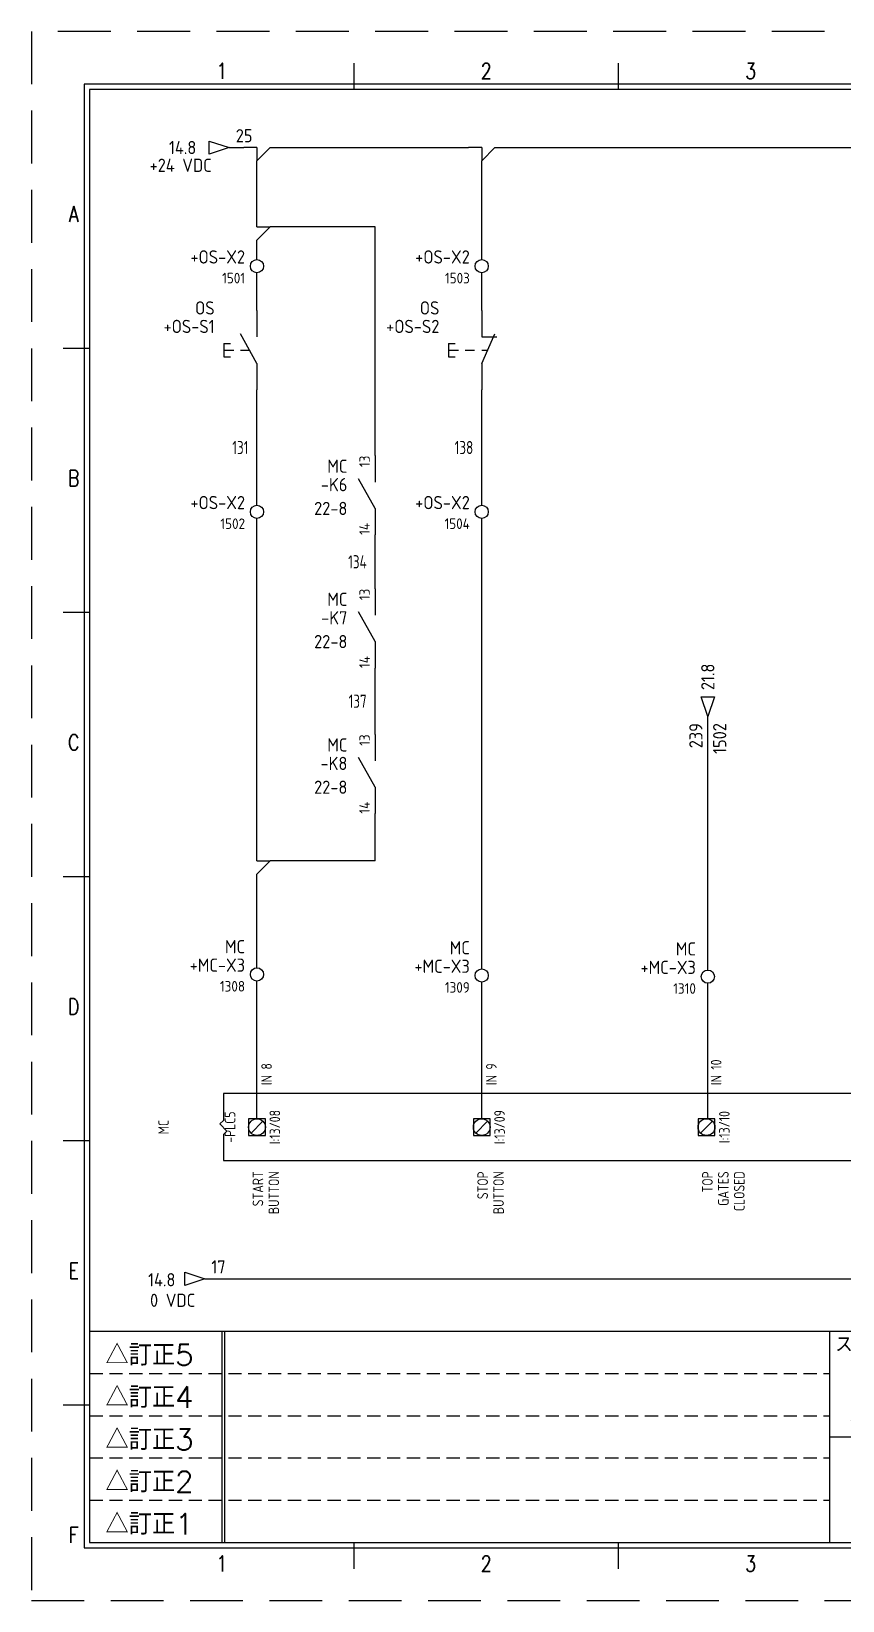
# Model space of a CAD drawing. Header units: millimetres. Extents: x 0 to 420, y 0 to 297.
# Drawn here: x 0 to 153.4, y 0 to 297 of the extents above; entities that cross this region are included whole.
import ezdxf
from ezdxf.enums import TextEntityAlignment as Align

# ---------------------------------------------------------------- set-up
doc = ezdxf.new("R2010")
doc.units = ezdxf.units.MM
doc.header["$LTSCALE"] = 10
doc.linetypes.add('DASHEDX2', pattern=[1.5, 1, -0.5])
doc.linetypes.add('HIDDEN', pattern=[0.375, 0.25, -0.125])
doc.layers.get('0').update_dxf_attribs({"linetype": 'CONTINUOUS'})
for name, color, linetype in [('BLU_1.0mm^2', 5, 'CONTINUOUS'), ('BLU_1.5mm^2', 5, 'CONTINUOUS'), ('COMMENT', 4, 'CONTINUOUS'), ('DESC', 150, 'CONTINUOUS'), ('GRN_2.5mm^2', 3, 'CONTINUOUS'), ('GRY_0.5mm^2', 9, 'CONTINUOUS'), ('HIDDEN', 7, 'HIDDEN'), ('LOC', 8, 'CONTINUOUS'), ('SYMS', 7, 'CONTINUOUS'), ('TAGS', 150, 'CONTINUOUS'), ('TERMS', 123, 'CONTINUOUS'), ('TITLE', 4, 'CONTINUOUS'), ('WIRENO', 72, 'CONTINUOUS'), ('WIREREF_DEST', 52, 'CONTINUOUS'), ('XREF', 7, 'CONTINUOUS'), ('XREFCHILD', 134, 'CONTINUOUS'), ('ZUWAKU', 7, 'CONTINUOUS')]:
    doc.layers.add(name, color=color, linetype=linetype)
doc.styles.get("Standard").update_dxf_attribs({"font": 'romans', "width": 0.8, "bigfont": 'extfont'})
doc.styles.add('WD_IEC', font='isocp2.shx', dxfattribs={"width": 0.9, "height": 4, "bigfont": 'extfont2.shx'})

# ---------------------------------------------------------------- blocks, each defined once
blk = doc.blocks.new('JIS_tblock_a1')
at = {"layer": 'HIDDEN'}
for p, q in [((-398, 32), (-258, 32)), ((-398, 24), (-258, 24)), ((-398, 16), (-258, 16)), ((-398, 8), (-258, 8))]:
    blk.add_line(p, q, dxfattribs=at)
at = {"layer": 'ZUWAKU'}
for p, q in [((-398, 40), (0, 40)), ((-398, 40), (-398, 0)), ((-373, 40), (-373, 0)), ((-372.5, 40), (-372.5, 0)), ((-258, 0), (-258, 40)), ((-238, 40), (-238, 20)), ((-218, 40), (-218, 20)), ((-198, 40), (-198, 20)), ((-178, 40), (-178, 20)), ((-158, 0), (-158, 40)), ((0, 0), (0, 40)), ((-241, 35), (-254, 23)), ((-238, 34), (-158, 34)), ((-158, 30), (0, 30)), ((-78, 30), (-78, 20)), ((-258, 20), (-158, 20)), ((-158, 20), (0, 20)), ((-20, 20), (-20, 0)), ((-398, 0), (0, 0))]:
    blk.add_line(p, q, dxfattribs=at)
at = {"layer": 'TITLE'}
for tag, p, height in [('REVINFO51', (-370, 34), 3), ('ORDER2', (-139, 32.5), 5), ('REVINFO41', (-370, 26), 3), ('INFO1', (-139, 22.5), 5), ('SCALE0', (-247.5, 23), 3), ('REVINFO31', (-370, 18), 3), ('REVINFO21', (-370, 10), 3), ('ORDER1', (-136, 6), 5), ('REVINFO11', (-370, 2), 3)]:
    blk.add_attdef(tag, p, '', height=height, dxfattribs=at)
for tag, p in [('REVDATEY5', (-306, 34)), ('REVDATEM5', (-298, 34)), ('REVDATED5', (-290, 34)), ('REVDESIGN5', (-260, 34)), ('SCALE1', (-251, 29)), ('REVDATEY4', (-306, 26)), ('REVDATEM4', (-298, 26)), ('REVDATED4', (-290, 26)), ('REVDESIGN4', (-260, 26)), ('REVDATEY3', (-306, 18)), ('REVDATEM3', (-298, 18)), ('REVDATED3', (-290, 18)), ('REVDESIGN3', (-260, 18)), ('REVDATEY2', (-306, 10)), ('REVDATEM2', (-298, 10)), ('REVDATED2', (-290, 10)), ('REVDESIGN2', (-260, 10)), ('REVDATEY1', (-306, 2)), ('REVDATEM1', (-298, 2)), ('REVDATED1', (-290, 2)), ('REVDESIGN1', (-260, 2))]:
    blk.add_attdef(tag, text='', height=3, dxfattribs=at).set_placement(p, align=Align.RIGHT)
for tag, height, p in [('DESIGN1', 3, (-228, 27)), ('DESIGN2', 3, (-208, 27)), ('DESIGN3', 3, (-188, 27)), ('DESIGN4', 3, (-168, 27)), ('FILENAME0', 5, (-47.8, 25)), ('PAGE0', 3, (-10.3, 8.6))]:
    blk.add_attdef(tag, text='', height=height, dxfattribs=at).set_placement(p, align=Align.MIDDLE)
at = {"layer": 'TITLE', "flags": 1}
blk.add_attdef('LPAGE0', text='', height=3, dxfattribs=at).set_placement((-11, 3), align=Align.CENTER)
for tag, p in [('TYPE0', (-398, 0)), ('ORDER3', (-398, 0)), ('ORDER4', (-398, 0)), ('ORDER5', (-398, 0)), ('ORDER6', (-398, 0)), ('ORDER7', (-398, 0)), ('ORDER8', (-398, 0)), ('ORDER9', (-398, 0)), ('ORDER10', (-398, 0)), ('ORDER11', (-398, 0)), ('ORDER12', (-398, 0)), ('ORDER13', (-398, 0)), ('ORDER14', (-398, 0)), ('ORDER15', (-398, 0)), ('ORDER16', (-398, 0)), ('ORDER17', (-398, 0)), ('ORDER18', (-398, 0)), ('ORDER19', (-398, 0)), ('ORDER20', (-398, 0)), ('ORDER21', (-398, 0)), ('ORDER22', (-398, 0)), ('ORDER23', (-398, 0)), ('SCALETYPE0', (-398, 0)), ('DATEY1', (-398, 0)), ('DATEM1', (-398, 0)), ('DATED1', (-398, 0)), ('DATEY2', (-398, 0)), ('DATEM2', (-398, 0)), ('DATED2', (-398, 0)), ('BANNAME0', (-398, 0)), ('INFO3', (-398, 0)), ('INFO4', (-398, 0)), ('INFO5', (-398, 0)), ('INFO6', (-398, 0)), ('INFO7', (-398, 0)), ('INFO8', (-398, 0)), ('INFO9', (-398, 0)), ('INFO10', (-398, 0)), ('INFO11', (-398, 0)), ('INFO12', (-398, 0)), ('INFO13', (-398, 0)), ('INFO14', (-398, 0)), ('INFO15', (-398, 0)), ('INFO16', (-398, 0)), ('INFO17', (-398, 0)), ('INFO18', (-398, 0)), ('INFO19', (-398, 0)), ('INFO20', (-398, 0)), ('INFO21', (-398, 0)), ('INFO22', (-398, 0)), ('INFO23', (-398, 0)), ('INFO24', (-398, 0)), ('DATEY3', (-398, 0)), ('DATEM3', (-398, 0)), ('DATED3', (-398, 0)), ('DATEY4', (-398, 0)), ('DATEM4', (-398, 0)), ('DATED4', (-398, 0)), ('DATEY5', (-398, 0)), ('DATEM5', (-398, 0)), ('DATED5', (-398, 0)), ('DATEY6', (-398, 0)), ('DATEM6', (-398, 0)), ('DATED6', (-398, 0)), ('REFERENCETYPE0', (-398, 0)), ('INFO2', (-397.7, 0))]:
    blk.add_attdef(tag, p, '', height=3, dxfattribs=at)
at = {"layer": 'TITLE', "width": 0.8, "flags": 1}
for tag in ['REVINFO12', 'REVINFO13', 'REVINFO22', 'REVINFO23', 'REVINFO32', 'REVINFO33', 'REVINFO42', 'REVINFO43', 'REVINFO52', 'REVINFO53', 'REVINFO61', 'REVINFO62', 'REVINFO63', 'REVINFO71', 'REVINFO72', 'REVINFO73', 'REVINFO81', 'REVINFO82', 'REVINFO83', 'REVDESIGN6', 'REVDESIGN7', 'REVDESIGN8', 'REVDATEY6', 'REVDATEM6', 'REVDATED6', 'REVDATEY7', 'REVDATEM7', 'REVDATED7', 'REVDATEY8', 'REVDATEM8', 'REVDATED8']:
    blk.add_attdef(tag, (-398, 0), '', height=3, dxfattribs=at)
at = {"layer": 'TITLE', "flags": 1}
blk.add_attdef('PAPER0', text='', height=1, dxfattribs=at).set_placement((-3, -1), align=Align.TOP_RIGHT)
at = {"layer": 'ZUWAKU'}
for s, height, p in [('スケール', 3, (-257, 36)), ('納品先', 3, (-156, 36)), ('△訂正5', 4, (-395, 33.5)), ('△訂正4', 4, (-395, 25.5)), ('図面名称', 3, (-156, 26)), ('図番', 3, (-77, 26)), ('△訂正3', 4, (-395, 17.5)), ('オーダー番号', 3, (-156, 15)), ('△訂正2', 4, (-395, 9.5)), ('△訂正1', 4, (-395, 1.5))]:
    blk.add_text(s, height=height, dxfattribs=at).set_placement(p)
for s, p in [('設 計', (-228, 35)), ('製 図', (-208, 35)), ('検 図', (-188, 35)), ('承 認', (-168, 35)), ('ﾍﾟｰｼﾞNo.', (-10.23, 14.88))]:
    blk.add_text(s, height=3.5, dxfattribs=at).set_placement(p, align=Align.CENTER)
blk = doc.blocks.new('PLCIO_51B4')
at = {"layer": 'SYMS', "ltscale": 25}
for p, q in [((-12.7, 12.7), (-12.7, 2.54)), ((689.53, 12.7), (-12.7, 12.7)), ((689.53, -12.7), (689.53, 12.7)), ((-12.7, 2.54), (-14.05, 1.19)), ((-14.05, 1.19), (-11.35, -1.5)), ((-11.35, -1.5), (-12.7, -2.85)), ((-12.7, -2.85), (-12.7, -12.7)), ((-12.7, -12.7), (689.53, -12.7))]:
    blk.add_line(p, q, dxfattribs=at)
at = {"layer": 'SYMS'}
for p, q in [((-3.18, 3.17), (-3.18, -3.18)), ((3.17, 3.17), (-3.18, 3.17)), ((-3.18, 3.17), (-3.18, -3.18)), ((3.17, 3.17), (-3.18, 3.17)), ((-2.25, -2.25), (2.25, 2.25)), ((3.17, -3.18), (3.17, 3.17)), ((3.17, -3.18), (3.17, 3.17)), ((81.83, 3.17), (81.83, -3.18)), ((88.17, 3.17), (81.83, 3.17)), ((81.83, 3.17), (81.83, -3.18)), ((88.17, 3.17), (81.83, 3.17)), ((82.75, -2.25), (87.25, 2.25)), ((88.17, -3.18), (88.17, 3.17)), ((88.17, -3.18), (88.17, 3.17)), ((166.82, 3.17), (166.82, -3.18)), ((173.18, 3.17), (166.82, 3.17)), ((166.82, 3.17), (166.82, -3.18)), ((173.18, 3.17), (166.82, 3.17)), ((167.75, -2.25), (172.25, 2.25)), ((173.18, -3.18), (173.18, 3.17)), ((173.18, -3.18), (173.18, 3.17)), ((251.82, 3.17), (251.82, -3.18)), ((258.18, 3.17), (251.82, 3.17)), ((251.82, 3.17), (251.82, -3.18)), ((258.18, 3.17), (251.82, 3.17)), ((252.75, -2.25), (257.25, 2.25)), ((258.18, -3.18), (258.18, 3.17)), ((258.18, -3.18), (258.18, 3.17)), ((336.82, 3.17), (336.82, -3.18)), ((343.18, 3.17), (336.82, 3.17)), ((336.82, 3.17), (336.82, -3.18)), ((343.18, 3.17), (336.82, 3.17)), ((337.75, -2.25), (342.25, 2.25)), ((343.18, -3.18), (343.18, 3.17)), ((343.18, -3.18), (343.18, 3.17)), ((421.82, 3.17), (421.82, -3.18)), ((428.18, 3.17), (421.82, 3.17)), ((421.82, 3.17), (421.82, -3.18)), ((428.18, 3.17), (421.82, 3.17)), ((422.75, -2.25), (427.25, 2.25)), ((428.18, -3.18), (428.18, 3.17)), ((428.18, -3.18), (428.18, 3.17)), ((506.82, 3.17), (506.82, -3.18)), ((513.17, 3.17), (506.82, 3.17)), ((506.82, 3.17), (506.82, -3.18)), ((513.17, 3.17), (506.82, 3.17)), ((507.75, -2.25), (512.25, 2.25)), ((513.17, -3.18), (513.17, 3.17)), ((513.17, -3.18), (513.17, 3.17)), ((591.83, 3.17), (591.83, -3.18)), ((598.17, 3.17), (591.83, 3.17)), ((591.83, 3.17), (591.83, -3.18)), ((598.17, 3.17), (591.83, 3.17)), ((592.75, -2.25), (597.25, 2.25)), ((598.17, -3.18), (598.17, 3.17)), ((598.17, -3.18), (598.17, 3.17)), ((676.83, 3.17), (676.83, -3.18)), ((683.17, 3.17), (676.83, 3.17)), ((677.75, -2.25), (682.25, 2.25)), ((683.17, -3.18), (683.17, 3.17)), ((-3.18, -3.18), (3.17, -3.18)), ((-3.18, -3.18), (3.17, -3.18)), ((81.83, -3.18), (88.17, -3.18)), ((81.83, -3.18), (88.17, -3.18)), ((166.82, -3.18), (173.18, -3.18)), ((166.82, -3.18), (173.18, -3.18)), ((251.82, -3.18), (258.18, -3.18)), ((251.82, -3.18), (258.18, -3.18)), ((336.82, -3.18), (343.18, -3.18)), ((336.82, -3.18), (343.18, -3.18)), ((421.82, -3.18), (428.18, -3.18)), ((421.82, -3.18), (428.18, -3.18)), ((506.82, -3.18), (513.17, -3.18)), ((506.82, -3.18), (513.17, -3.18)), ((591.83, -3.18), (598.17, -3.18)), ((591.83, -3.18), (598.17, -3.18)), ((676.83, -3.18), (683.17, -3.18))]:
    blk.add_line(p, q, dxfattribs=at)
for centre in [(0, 0), (85, 0), (170, 0), (255, 0), (340, 0), (425, 0), (510, 0), (595, 0), (680, 0)]:
    blk.add_circle(centre, 3.17, dxfattribs=at)
at = {"ltscale": 25, "style": 'WD_IEC', "width": 0.8}
blk.add_attdef('LOC', text='', height=3.17, rotation=90, dxfattribs=at).set_placement((-33.34, 0), align=Align.CENTER)
at = {"ltscale": 25, "style": 'WD_IEC'}
blk.add_attdef('TAG_1', text='', height=3.17, rotation=90, dxfattribs=at).set_placement((-8.17, 0), align=Align.CENTER)
at = {"layer": 'SYMS', "style": 'WD_IEC', "width": 0.9}
for tag, p in [('TERMDESC09', (1.65, 15.88)), ('TERMDESC10', (86.65, 15.88)), ('TERMDESC11', (171.65, 15.88)), ('TERMDESC12', (256.65, 15.88)), ('TERMDESC13', (341.65, 15.88)), ('TERMDESC14', (426.65, 15.88)), ('TERMDESC15', (511.65, 15.88)), ('TERMDESC16', (596.65, 15.88))]:
    blk.add_attdef(tag, text='', height=3.17, rotation=90, dxfattribs=at).set_placement(p, align=Align.TOP_LEFT)
at = {"layer": 'SYMS', "style": 'WD_IEC'}
for tag, p in [('TAGA09', (4.76, 0)), ('TAGA10', (89.76, 0)), ('TAGA12', (259.76, 0)), ('TAGA13', (344.76, 0)), ('TAGA14', (429.76, 0)), ('TAGA15', (514.76, 0)), ('TAGA16', (599.76, 0)), ('TAGA11', (174.76, 0))]:
    blk.add_attdef(tag, text='', height=3.17, rotation=90, dxfattribs=at).set_placement(p, align=Align.TOP_CENTER)
at = {"layer": 'SYMS', "style": 'WD_IEC', "width": 0.9}
for tag, p in [('TERM09', (-4.76, 0)), ('TERM10', (80.24, 0)), ('TERM11', (165.24, 0)), ('TERM12', (250.24, 0)), ('TERM13', (335.24, 0)), ('TERM14', (420.24, 0)), ('TERM15', (505.24, 0)), ('TERM16', (590.24, 0)), ('TERM17', (675.24, 0))]:
    blk.add_attdef(tag, text='', height=3.17, rotation=90, dxfattribs=at).set_placement(p, align=Align.CENTER)
at = {"layer": 'SYMS', "style": 'WD_IEC', "flags": 1}
for tag, p in [('X2TERM09', (0, 3.17)), ('X2TERM10', (85, 3.17)), ('X2TERM11', (170, 3.17)), ('X2TERM12', (255, 3.17)), ('X2TERM13', (340, 3.17)), ('X2TERM14', (425, 3.17)), ('X2TERM15', (510, 3.17)), ('X2TERM16', (595, 3.17)), ('X8TERM17', (680, -3.18))]:
    blk.add_attdef(tag, text='', height=0.254, rotation=90, dxfattribs=at).set_placement(p, align=Align.RIGHT)
at = {"layer": 'SYMS', "style": 'WD_IEC', "width": 0.9}
blk.add_attdef('TERMDESC17', text='', height=3.17, rotation=90, dxfattribs=at).set_placement((681.59, -15.88), align=Align.TOP_RIGHT)
for tag, p in [('DESCA09', (-2.38, -29.37)), ('DESCB09', (1.59, -29.37)), ('DESCC09', (5.56, -29.37)), ('DESCD09', (9.52, -29.37)), ('DESCE09', (13.49, -29.37)), ('DESCA10', (82.62, -29.37)), ('DESCB10', (86.59, -29.37)), ('DESCC10', (90.56, -29.37)), ('DESCD10', (94.53, -29.37)), ('DESCE10', (98.49, -29.37)), ('DESCA12', (252.62, -29.37)), ('DESCB12', (256.59, -29.37)), ('DESCC12', (260.56, -29.37)), ('DESCD12', (264.53, -29.37)), ('DESCE12', (268.49, -29.37)), ('DESCA13', (337.62, -29.37)), ('DESCB13', (341.59, -29.37)), ('DESCC13', (345.56, -29.37)), ('DESCD13', (349.53, -29.37)), ('DESCE13', (353.49, -29.37)), ('DESCA14', (422.62, -29.37)), ('DESCB14', (426.59, -29.37)), ('DESCC14', (430.56, -29.37)), ('DESCD14', (434.53, -29.37)), ('DESCE14', (438.49, -29.37)), ('DESCA15', (507.62, -29.37)), ('DESCB15', (511.59, -29.37)), ('DESCC15', (515.56, -29.37)), ('DESCD15', (519.53, -29.37)), ('DESCE15', (523.49, -29.37)), ('DESCA16', (592.62, -29.37)), ('DESCB16', (596.59, -29.37)), ('DESCC16', (600.56, -29.37)), ('DESCD16', (604.53, -29.37)), ('DESCE16', (608.49, -29.37)), ('DESCA11', (167.62, -29.37)), ('DESCB11', (171.59, -29.37)), ('DESCC11', (175.56, -29.37)), ('DESCD11', (179.53, -29.37)), ('DESCE11', (183.49, -29.37))]:
    blk.add_attdef(tag, text='', height=3.17, rotation=90, dxfattribs=at).set_placement(p, align=Align.RIGHT)
blk = doc.blocks.new('HA1D2')
blk.add_lwpolyline([(0, 0), (-1.25, 3.75), (1.25, 3.75)], close=True)
at = {"style": 'WD_IEC'}
blk.add_attdef('XREF', text='', height=2.5, rotation=90, dxfattribs=at).set_placement((0, 5), align=Align.MIDDLE_LEFT)
at = {"style": 'WD_IEC', "flags": 1}
blk.add_attdef('SIGCODE', text='', height=1, dxfattribs=at).set_placement((-2.5, 1.8), align=Align.RIGHT)
blk.add_attdef('X8TERM01', (0, 0), '', height=0.32, dxfattribs=at)
at = {"style": 'WD_IEC', "flags": 8}
blk.add_attdef('WIRENO', text='', height=2.5, rotation=90, dxfattribs=at).set_placement((-1, -1.25), align=Align.RIGHT)
at = {"style": 'WD_IEC'}
blk.add_attdef('DESC1', text='', height=2.5, rotation=90, dxfattribs=at).set_placement((1, -1.25), align=Align.TOP_RIGHT)
blk = doc.blocks.new('VPB12')
for p, q in [((0, 7.5), (0, 2.5)), ((0, -2.5), (2.5, 3.12)), ((-6.25, 1.25), (-6.25, -1.25)), ((-6.25, 1.25), (-5, 1.25)), ((-6.25, 0), (-4.38, 0)), ((-3.12, 0), (-1.39, 0)), ((0, 2.5), (2.87, 2.5)), ((0, 0), (1.11, 0)), ((-6.25, -1.25), (-5, -1.25)), ((0, -2.5), (0, -7.5))]:
    blk.add_line(p, q)
at = {"style": 'WD_IEC'}
for tag, p in [('INST', (-8, 10.25)), ('LOC', (-8, 6.75)), ('TAG1', (-8, 3.25)), ('DESC1', (-8, -10.35)), ('DESC2', (-8, -13.85)), ('DESC3', (-8, -17.35))]:
    blk.add_attdef(tag, text='', height=2.5, dxfattribs=at).set_placement(p, align=Align.RIGHT)
blk.add_attdef('TERM01', text='', height=2, rotation=90, dxfattribs=at).set_placement((-1, 7.5), align=Align.RIGHT)
at = {"style": 'WD_IEC', "flags": 1}
for tag, p, height in [('X2TERM01', (0, 7.5), 0.32), ('CONTACT', (0.5, 4.5), 1), ('X1LINK', (1.5, 0), 0.32), ('ASSYCODE', (1, -4), 1), ('FAMILY', (1, -5.5), 1), ('X8TERM02', (0, -7.5), 0.32), ('CATDESC', (1, -7), 1)]:
    blk.add_attdef(tag, p, '', height=height, dxfattribs=at)
at = {"style": 'WD_IEC', "flags": 9}
for tag, p in [('MFG', (-8.5, -0.25)), ('CAT', (-8.5, -2.75))]:
    blk.add_attdef(tag, text='', height=1.5, dxfattribs=at).set_placement(p, align=Align.RIGHT)
at = {"style": 'WD_IEC'}
blk.add_attdef('TERM02', (-1, -7.5), '', height=2, rotation=90, dxfattribs=at)
at = {"lineweight": 15, "style": 'WD_IEC'}
blk.add_attdef('XREF', text='', height=2.5, dxfattribs=at).set_placement((-8, -6.35), align=Align.RIGHT)
blk = doc.blocks.new('VPB11')
for p, q in [((0, 7.5), (0, 2.5)), ((0, -2.5), (-3.125, 3.125)), ((-6.25, 1.25), (-6.25, -1.25)), ((-6.25, 1.25), (-5, 1.25)), ((-6.25, 0), (-4.375, 0)), ((-3.125, 0), (-1.389, 0)), ((-6.25, -1.25), (-5, -1.25)), ((0, -2.5), (0, -7.5))]:
    blk.add_line(p, q)
at = {"style": 'WD_IEC'}
for tag, p in [('INST', (-8, 10.25)), ('LOC', (-8, 6.75)), ('TAG1', (-8, 3.25)), ('DESC1', (-8, -10.35)), ('DESC2', (-8, -13.85)), ('DESC3', (-8, -17.35))]:
    blk.add_attdef(tag, text='', height=2.5, dxfattribs=at).set_placement(p, align=Align.RIGHT)
blk.add_attdef('TERM01', text='', height=2, rotation=90, dxfattribs=at).set_placement((-1, 7.5), align=Align.RIGHT)
at = {"style": 'WD_IEC', "flags": 1}
for tag, p, height in [('X2TERM01', (0, 7.5), 0.32), ('CONTACT', (0.5, 4.5), 1), ('X1LINK', (0, 0), 0.32), ('ASSYCODE', (1, -4), 1), ('FAMILY', (1, -5.5), 1), ('X8TERM02', (0, -7.5), 0.32), ('CATDESC', (1, -7), 1)]:
    blk.add_attdef(tag, p, '', height=height, dxfattribs=at)
at = {"style": 'WD_IEC', "flags": 9}
for tag, p in [('MFG', (-8.5, -0.25)), ('CAT', (-8.5, -2.75))]:
    blk.add_attdef(tag, text='', height=1.5, dxfattribs=at).set_placement(p, align=Align.RIGHT)
at = {"style": 'WD_IEC'}
blk.add_attdef('TERM02', (-1, -7.5), '', height=2, rotation=90, dxfattribs=at)
at = {"lineweight": 15, "style": 'WD_IEC'}
blk.add_attdef('XREF', text='', height=2.5, dxfattribs=at).set_placement((-8, -6.35), align=Align.RIGHT)
blk = doc.blocks.new('VCR21')
for p, q in [((0, 7.5), (0, 2.5)), ((0, -2.5), (-3.125, 3.125)), ((0, -2.5), (0, -7.5))]:
    blk.add_line(p, q)
at = {"style": 'WD_IEC'}
for tag, p in [('INST', (-5.25, 7.75)), ('LOC', (-5.25, 4.25)), ('TAG2', (-5.25, 0.75)), ('XREF', (-5.25, -3.75)), ('DESC1', (-5.25, -7.6)), ('DESC2', (-5.25, -11.1)), ('DESC3', (-5.25, -14.6))]:
    blk.add_attdef(tag, text='', height=2.5, dxfattribs=at).set_placement(p, align=Align.RIGHT)
blk.add_attdef('TERM01', text='', height=2, rotation=90, dxfattribs=at).set_placement((-1, 7.5), align=Align.RIGHT)
at = {"style": 'WD_IEC', "flags": 1}
for tag, p, height in [('X2TERM01', (0, 7.5), 0.32), ('X4LINK', (-2, 0), 0.32), ('X1LINK', (-0.5, 0), 0.32), ('CONTACT', (4, -3.5), 1), ('FAMILY', (4, -5), 1), ('X8TERM02', (0, -7.5), 0.32)]:
    blk.add_attdef(tag, p, '', height=height, dxfattribs=at)
at = {"style": 'WD_IEC'}
blk.add_attdef('TERM02', (-1, -7.5), '', height=2, rotation=90, dxfattribs=at)
blk = doc.blocks.new('HA1D3')
blk.add_lwpolyline([(0, 0), (-3.75, -1.25), (-3.75, 1.25)], close=True)
at = {"style": 'WD_IEC'}
for tag, p, height, flags in [('WIRENO', (1.25, 1), 2.5, 8), ('X1TERM01', (0, 0), 0.32, 1)]:
    blk.add_attdef(tag, p, '', height=height, dxfattribs=dict(at, flags=flags))
blk.add_attdef('XREF', text='', height=2.5, dxfattribs=at).set_placement((-5, 0), align=Align.MIDDLE_RIGHT)
at = {"style": 'WD_IEC', "flags": 1}
blk.add_attdef('SIGCODE', text='', height=1, dxfattribs=at).set_placement((-2.5, 1.8), align=Align.RIGHT)
at = {"style": 'WD_IEC'}
blk.add_attdef('DESC1', text='', height=2.5, dxfattribs=at).set_placement((1.25, -1), align=Align.TOP_LEFT)
blk = doc.blocks.new('VT0002')
blk.add_circle((0, 0), 1.25)
at = {"style": 'WD_IEC'}
for tag, p in [('INST', (-2.25, 7.5)), ('LOC', (-2.25, 4))]:
    blk.add_attdef(tag, text='', height=2.5, dxfattribs=at).set_placement(p, align=Align.RIGHT)
at = {"style": 'WD_IEC', "flags": 1}
for tag, p, height in [('ASSYCODE', (2.75, 10.75), 1), ('CATDESC', (2.75, 9.25), 1), ('MFG', (2.75, 7.25), 1.5), ('CAT', (2.75, 4.75), 1.5), ('X4TERM01', (-1.25, 0), 0.32), ('X4PIN01', (-1.25, 1), 0.4), ('X4TERMDESC01', (-1.25, 0.5), 0.4), ('X2TERM01', (0, 1.25), 0.32), ('X2PIN01', (0, 2.25), 0.4), ('X2TERMDESC01', (0, 1.75), 0.4), ('X8PIN01', (0, -0.25), 0.4), ('X1TERM01', (1.25, 0), 0.32), ('X1PIN01', (1.25, 1), 0.4), ('X1TERMDESC01', (1.25, 0.5), 0.4), ('X8TERM01', (0, -1.25), 0.32), ('X8TERMDESC01', (0, -0.75), 0.4), ('STRIPSEQ', (0, -3), 0.4), ('LINKTERM', (0, -2), 0.4)]:
    blk.add_attdef(tag, p, '', height=height, dxfattribs=at)
at = {"style": 'WD_IEC', "flags": 8}
for tag, height, p in [('TAGSTRIP', 2.5, (-2.25, 0.5)), ('TERM01', 2, (-2.25, -3.25))]:
    blk.add_attdef(tag, text='', height=height, dxfattribs=at).set_placement(p, align=Align.RIGHT)
blk = doc.blocks.new('WD_WNV')
at = {"linetype": 'Continuous', "style": 'WD_IEC', "width": 0.8}
blk.add_attdef('WIRENO', text='', height=2.5, dxfattribs=at).set_placement((-1.6, 0), align=Align.MIDDLE_RIGHT)
at = {"style": 'WD_IEC', "flags": 1}
for tag, p in [('W08USER', (-1, 0.375)), ('W04USER', (-1, 0.875)), ('W05USER', (-1, 0.75)), ('W09USER', (-1, 0.25)), ('W03USER', (-1, 1)), ('W06USER', (-1, 0.625)), ('W07USER', (-1, 0.5)), ('W02USER', (-1, 1.125)), ('W01USER', (-1, 1.25)), ('W10USER', (-1, 0.125))]:
    blk.add_attdef(tag, text='', height=0.08, dxfattribs=at).set_placement(p, align=Align.CENTER)
blk = doc.blocks.new('JIS_border_a3(L)')
at = {"layer": 'ZUWAKU', "color": 5, "linetype": 'DASHEDX2'}
for p, q in [((420, 297), (0, 297)), ((0, 297), (0, 0)), ((0, 0), (420, 0))]:
    blk.add_line(p, q, dxfattribs=at)
at = {"layer": 'ZUWAKU'}
for p, q in [((61, 286), (61, 291)), ((111, 286), (111, 291)), ((11, 237), (6, 237)), ((11, 187), (6, 187)), ((11, 137), (6, 137)), ((11, 87), (6, 87)), ((11, 37), (6, 37)), ((61, 6), (61, 11)), ((111, 6), (111, 11))]:
    blk.add_line(p, q, dxfattribs=at)
at = {"layer": 'ZUWAKU', "color": 5}
for p, q in [((10, 287), (10, 10)), ((410, 287), (10, 287)), ((11, 286), (11, 11)), ((409, 286), (11, 286)), ((10, 10), (410, 10)), ((11, 11), (409, 11))]:
    blk.add_line(p, q, dxfattribs=at)
at = {"layer": 'COMMENT', "width": 0.8}
for s, p in [('1', (36, 289.5)), ('2', (86, 289.5)), ('3', (136, 289.5)), ('A', (8, 262.43)), ('B', (8, 212.43)), ('C', (8, 162.43)), ('D', (8, 112.43)), ('E', (8, 62.43)), ('F', (8, 12.43)), ('1', (36, 7)), ('2', (86, 7)), ('3', (136, 7))]:
    blk.add_text(s, height=3, dxfattribs=at).set_placement(p, align=Align.MIDDLE)
blk = doc.blocks.new('HT0_184')
at = {"layer": 'BLU_1.0mm^2'}
for p, q in [((0, 0), (-2.5, 0)), ((0, 0), (0, -2.5)), ((0, -2.5), (2.5, 0))]:
    blk.add_line(p, q, dxfattribs=at)
at = {"layer": 'BLU_1.0mm^2', "style": 'WD_IEC', "flags": 1}
for tag, p in [('X4TERM01', (-2.5, 0)), ('X1TERM01', (2.5, 0)), ('X8TERM01', (0, -2.5)), ('WDWSEQ', (1.53, -1.26))]:
    blk.add_attdef(tag, p, '', height=0.4, dxfattribs=at)
blk = doc.blocks.new('HT0_812')
at = {"layer": 'BLU_1.5mm^2'}
for p, q in [((0, 0), (0, 2.5)), ((0, 0), (2.5, 0)), ((2.5, 0), (0, -2.5))]:
    blk.add_line(p, q, dxfattribs=at)
at = {"layer": 'BLU_1.5mm^2', "style": 'WD_IEC', "flags": 1}
for tag, p in [('X2TERM01', (0, 2.5)), ('WDWSEQ', (1.92, 1.22)), ('X1TERM01', (2.5, 0)), ('X8TERM01', (0, -2.5))]:
    blk.add_attdef(tag, p, '', height=0.4, dxfattribs=at)

msp = doc.modelspace()

# ---------------------------------------------------------------- linework, layer by layer
at = {"layer": 'BLU_1.0mm^2', "ltscale": 25}
for p, q in [((37.39, 275), (40.15, 275)), ((45.15, 275), (82.65, 275)), ((87.65, 275), (167.65, 275)), ((42.65, 262.5), (42.65, 272.5)), ((85.15, 253.81), (85.15, 272.5)), ((42.65, 253.81), (42.65, 257.5))]:
    msp.add_line(p, q, dxfattribs=at)
at = {"layer": 'BLU_1.5mm^2', "ltscale": 4}
for p, q in [((65, 260), (45.15, 260)), ((65, 216.71), (65, 260)), ((85.15, 244.16), (85.15, 251.31)), ((42.65, 207.32), (42.65, 229.16)), ((85.15, 207.32), (85.15, 229.16))]:
    msp.add_line(p, q, dxfattribs=at)
at = {"layer": 'BLU_1.5mm^2'}
for p, q in [((42.65, 244.16), (42.65, 251.31)), ((42.65, 142.5), (42.65, 204.82)), ((85.15, 119.56), (85.15, 204.82)), ((65, 191.51), (65, 201.71)), ((65, 163.95), (65, 176.51)), ((127.9, 119.35), (127.9, 167.33)), ((65, 140), (65, 148.95)), ((42.65, 119.77), (42.65, 137.5))]:
    msp.add_line(p, q, dxfattribs=at)
at = {"layer": 'BLU_1.5mm^2', "ltscale": 25}
msp.add_line((65, 140), (45.15, 140), dxfattribs=at)
at = {"layer": 'GRN_2.5mm^2', "ltscale": 25}
msp.add_line((32.77, 60.92), (380.15, 60.92), dxfattribs=at)
at = {"layer": 'GRY_0.5mm^2'}
for p, q in [((42.65, 91.21), (42.65, 117.27)), ((85.15, 91.21), (85.15, 117.06)), ((127.9, 91.21), (127.9, 116.85))]:
    msp.add_line(p, q, dxfattribs=at)

# ---------------------------------------------------------------- block references
msp.add_blockref('JIS_border_a3(L)', (0, 0))
msp.add_blockref('JIS_tblock_a1', (409, 11)).add_auto_attribs({'ORDER1': '注文番号', 'ORDER2': '顧客名', 'INFO1': 'PLC I/O SLOT 3'})
at = {"layer": 'BLU_1.0mm^2'}
for name, p in [('HT0_184', (42.65, 275)), ('HT0_184', (85.15, 275)), ('HT0_812', (42.65, 260))]:
    msp.add_blockref(name, p, dxfattribs=at)
at = {"layer": 'BLU_1.5mm^2'}
msp.add_blockref('HT0_812', (42.65, 140), dxfattribs=at)
at = {"layer": 'SYMS', "ltscale": 25}
ref = msp.add_blockref('HA1D3', (37.39, 275), dxfattribs=at)
ref.add_attrib('WIRENO', '25', (38.64, 276), dxfattribs={"layer": 'WIREREF_DEST', "height": 2.5, "style": 'WD_IEC', "flags": 8})
ref.add_attrib('DESC1', '+24 VDC', dxfattribs={"layer": 'DESC', "height": 2.5, "style": 'WD_IEC'}).set_placement((22.35, 272.91), align=Align.TOP_LEFT)
ref.add_attrib('XREF', '14.8', dxfattribs={"layer": 'XREF', "height": 2.5, "style": 'WD_IEC'}).set_placement((31.18, 275.02), align=Align.MIDDLE_RIGHT)
ref = msp.add_blockref('VT0002', (42.65, 252.56), dxfattribs=at)
ref.add_attrib('TAGSTRIP', '+OS-X2', dxfattribs={"layer": 'TAGS', "height": 2.5, "style": 'WD_IEC', "flags": 8}).set_placement((40.4, 253.06), align=Align.RIGHT)
ref.add_attrib('TERM01', '1501', dxfattribs={"layer": 'TERMS', "height": 2, "style": 'WD_IEC', "flags": 8}).set_placement((40.4, 249.31), align=Align.RIGHT)
ref = msp.add_blockref('VT0002', (85.15, 252.56), dxfattribs=at)
ref.add_attrib('TAGSTRIP', '+OS-X2', dxfattribs={"layer": 'TAGS', "height": 2.5, "style": 'WD_IEC', "flags": 8}).set_placement((82.9, 253.06), align=Align.RIGHT)
ref.add_attrib('TERM01', '1503', dxfattribs={"layer": 'TERMS', "height": 2, "style": 'WD_IEC', "flags": 8}).set_placement((82.9, 249.31), align=Align.RIGHT)
ref = msp.add_blockref('VPB11', (42.65, 236.66), dxfattribs=at)
ref.add_attrib('TAG1', '+OS-S1', dxfattribs={"layer": 'TAGS', "height": 2.5, "style": 'WD_IEC'}).set_placement((34.65, 239.91), align=Align.RIGHT)
ref.add_attrib('LOC', 'OS', dxfattribs={"layer": 'LOC', "height": 2.5, "style": 'WD_IEC'}).set_placement((34.65, 243.41), align=Align.RIGHT)
ref = msp.add_blockref('VPB12', (85.15, 236.66), dxfattribs=at)
ref.add_attrib('TAG1', '+OS-S2', dxfattribs={"layer": 'TAGS', "height": 2.5, "style": 'WD_IEC'}).set_placement((77.15, 239.91), align=Align.RIGHT)
ref.add_attrib('LOC', 'OS', dxfattribs={"layer": 'LOC', "height": 2.5, "style": 'WD_IEC'}).set_placement((77.15, 243.41), align=Align.RIGHT)
ref = msp.add_blockref('VCR21', (65, 209.21), dxfattribs=at)
ref.add_attrib('TAG2', '-K6', dxfattribs={"layer": 'TAGS', "height": 2.5, "style": 'WD_IEC'}).set_placement((59.75, 209.96), align=Align.RIGHT)
ref.add_attrib('LOC', 'MC', dxfattribs={"layer": 'LOC', "height": 2.5, "style": 'WD_IEC'}).set_placement((59.75, 213.46), align=Align.RIGHT)
ref.add_attrib('XREF', '22-8', dxfattribs={"layer": 'XREFCHILD', "height": 2.5, "style": 'WD_IEC'}).set_placement((59.75, 205.46), align=Align.RIGHT)
ref.add_attrib('TERM01', '13', dxfattribs={"layer": 'TERMS', "height": 2, "rotation": 90, "style": 'WD_IEC'}).set_placement((64, 216.71), align=Align.RIGHT)
ref.add_attrib('TERM02', '14', (64, 201.71), dxfattribs={"layer": 'TERMS', "height": 2, "rotation": 90, "style": 'WD_IEC'})
ref = msp.add_blockref('VT0002', (42.65, 206.07), dxfattribs=at)
ref.add_attrib('TAGSTRIP', '+OS-X2', dxfattribs={"layer": 'TAGS', "height": 2.5, "style": 'WD_IEC', "flags": 8}).set_placement((40.4, 206.57), align=Align.RIGHT)
ref.add_attrib('TERM01', '1502', dxfattribs={"layer": 'TERMS', "height": 2, "style": 'WD_IEC', "flags": 8}).set_placement((40.4, 202.82), align=Align.RIGHT)
ref = msp.add_blockref('VT0002', (85.15, 206.07), dxfattribs=at)
ref.add_attrib('TAGSTRIP', '+OS-X2', dxfattribs={"layer": 'TAGS', "height": 2.5, "style": 'WD_IEC', "flags": 8}).set_placement((82.9, 206.57), align=Align.RIGHT)
ref.add_attrib('TERM01', '1504', dxfattribs={"layer": 'TERMS', "height": 2, "style": 'WD_IEC', "flags": 8}).set_placement((82.9, 202.82), align=Align.RIGHT)
ref = msp.add_blockref('VCR21', (65, 184.01), dxfattribs=at)
ref.add_attrib('TAG2', '-K7', dxfattribs={"layer": 'TAGS', "height": 2.5, "style": 'WD_IEC'}).set_placement((59.75, 184.76), align=Align.RIGHT)
ref.add_attrib('LOC', 'MC', dxfattribs={"layer": 'LOC', "height": 2.5, "style": 'WD_IEC'}).set_placement((59.75, 188.26), align=Align.RIGHT)
ref.add_attrib('XREF', '22-8', dxfattribs={"layer": 'XREFCHILD', "height": 2.5, "style": 'WD_IEC'}).set_placement((59.75, 180.26), align=Align.RIGHT)
ref.add_attrib('TERM01', '13', dxfattribs={"layer": 'TERMS', "height": 2, "rotation": 90, "style": 'WD_IEC'}).set_placement((64, 191.51), align=Align.RIGHT)
ref.add_attrib('TERM02', '14', (64, 176.51), dxfattribs={"layer": 'TERMS', "height": 2, "rotation": 90, "style": 'WD_IEC'})
ref = msp.add_blockref('HA1D2', (127.9, 167.33), dxfattribs=at)
ref.add_attrib('WIRENO', '239', dxfattribs={"layer": 'WIREREF_DEST', "height": 2.5, "rotation": 90, "style": 'WD_IEC', "flags": 8}).set_placement((126.9, 166.08), align=Align.RIGHT)
ref.add_attrib('DESC1', '1502', dxfattribs={"layer": 'DESC', "height": 2.5, "rotation": 90, "style": 'WD_IEC'}).set_placement((128.9, 166.08), align=Align.TOP_RIGHT)
ref.add_attrib('XREF', '21.8', dxfattribs={"layer": 'XREF', "height": 2.5, "rotation": 90, "style": 'WD_IEC'}).set_placement((127.9, 172.33), align=Align.MIDDLE_LEFT)
ref = msp.add_blockref('VCR21', (65, 156.45), dxfattribs=at)
ref.add_attrib('TAG2', '-K8', dxfattribs={"layer": 'TAGS', "height": 2.5, "style": 'WD_IEC'}).set_placement((59.75, 157.2), align=Align.RIGHT)
ref.add_attrib('LOC', 'MC', dxfattribs={"layer": 'LOC', "height": 2.5, "style": 'WD_IEC'}).set_placement((59.75, 160.7), align=Align.RIGHT)
ref.add_attrib('XREF', '22-8', dxfattribs={"layer": 'XREFCHILD', "height": 2.5, "style": 'WD_IEC'}).set_placement((59.75, 152.7), align=Align.RIGHT)
ref.add_attrib('TERM01', '13', dxfattribs={"layer": 'TERMS', "height": 2, "rotation": 90, "style": 'WD_IEC'}).set_placement((64, 163.95), align=Align.RIGHT)
ref.add_attrib('TERM02', '14', (64, 148.95), dxfattribs={"layer": 'TERMS', "height": 2, "rotation": 90, "style": 'WD_IEC'})
at = {"layer": 'SYMS'}
ref = msp.add_blockref('VT0002', (42.65, 118.52), dxfattribs=at)
ref.add_attrib('TAGSTRIP', '+MC-X3', dxfattribs={"layer": 'TAGS', "height": 2.5, "style": 'WD_IEC', "flags": 8}).set_placement((40.4, 119.02), align=Align.RIGHT)
ref.add_attrib('LOC', 'MC', dxfattribs={"layer": 'LOC', "height": 2.5, "style": 'WD_IEC'}).set_placement((40.4, 122.52), align=Align.RIGHT)
ref.add_attrib('TERM01', '1308', dxfattribs={"layer": 'TERMS', "height": 2, "style": 'WD_IEC', "flags": 8}).set_placement((40.4, 115.27), align=Align.RIGHT)
ref = msp.add_blockref('VT0002', (85.15, 118.31), dxfattribs=at)
ref.add_attrib('TAGSTRIP', '+MC-X3', dxfattribs={"layer": 'TAGS', "height": 2.5, "style": 'WD_IEC', "flags": 8}).set_placement((82.9, 118.81), align=Align.RIGHT)
ref.add_attrib('LOC', 'MC', dxfattribs={"layer": 'LOC', "height": 2.5, "style": 'WD_IEC'}).set_placement((82.9, 122.31), align=Align.RIGHT)
ref.add_attrib('TERM01', '1309', dxfattribs={"layer": 'TERMS', "height": 2, "style": 'WD_IEC', "flags": 8}).set_placement((82.9, 115.06), align=Align.RIGHT)
ref = msp.add_blockref('VT0002', (127.9, 118.1), dxfattribs=at)
ref.add_attrib('TAGSTRIP', '+MC-X3', dxfattribs={"layer": 'TAGS', "height": 2.5, "style": 'WD_IEC', "flags": 8}).set_placement((125.65, 118.6), align=Align.RIGHT)
ref.add_attrib('LOC', 'MC', dxfattribs={"layer": 'LOC', "height": 2.5, "style": 'WD_IEC'}).set_placement((125.65, 122.1), align=Align.RIGHT)
ref.add_attrib('TERM01', '1310', dxfattribs={"layer": 'TERMS', "height": 2, "style": 'WD_IEC', "flags": 8}).set_placement((125.65, 114.85), align=Align.RIGHT)
at = {"layer": 'SYMS', "ltscale": 25}
ref = msp.add_blockref('PLCIO_51B4', (42.65, 89.62), dxfattribs=dict(at, xscale=0.5, yscale=0.5, zscale=0.5))
ref.add_attrib('TAGA09', 'I:13/08', dxfattribs={"layer": 'TAGS', "ltscale": 25, "height": 2, "rotation": 90, "style": 'WD_IEC', "width": 0.9}).set_placement((45.03, 89.62), align=Align.TOP_CENTER)
ref.add_attrib('DESCA09', 'START', dxfattribs={"layer": 'DESC', "ltscale": 25, "height": 2, "rotation": 90, "style": 'WD_IEC', "width": 0.9}).set_placement((43.83, 81.25), align=Align.RIGHT)
ref.add_attrib('DESCB09', 'BUTTON', dxfattribs={"layer": 'DESC', "ltscale": 25, "height": 2, "rotation": 90, "style": 'WD_IEC', "width": 0.9}).set_placement((46.84, 81.25), align=Align.RIGHT)
ref.add_attrib('TERMDESC09', 'IN 8', dxfattribs={"layer": 'TERMS', "ltscale": 25, "height": 2, "rotation": 90, "style": 'WD_IEC', "width": 0.9}).set_placement((43.47, 97.56), align=Align.TOP_LEFT)
ref.add_attrib('TAGA10', 'I:13/09', dxfattribs={"layer": 'TAGS', "ltscale": 25, "height": 2, "rotation": 90, "style": 'WD_IEC', "width": 0.9}).set_placement((87.53, 89.62), align=Align.TOP_CENTER)
ref.add_attrib('DESCA10', 'STOP', dxfattribs={"layer": 'DESC', "ltscale": 25, "height": 2, "rotation": 90, "style": 'WD_IEC', "width": 0.9}).set_placement((86.33, 81.25), align=Align.RIGHT)
ref.add_attrib('DESCB10', 'BUTTON', dxfattribs={"layer": 'DESC', "ltscale": 25, "height": 2, "rotation": 90, "style": 'WD_IEC', "width": 0.9}).set_placement((89.34, 81.25), align=Align.RIGHT)
ref.add_attrib('TERMDESC10', 'IN 9', dxfattribs={"layer": 'TERMS', "ltscale": 25, "height": 2, "rotation": 90, "style": 'WD_IEC', "width": 0.9}).set_placement((85.97, 97.56), align=Align.TOP_LEFT)
ref.add_attrib('TAGA11', 'I:13/10', dxfattribs={"layer": 'TAGS', "ltscale": 25, "height": 2, "rotation": 90, "style": 'WD_IEC', "width": 0.9}).set_placement((130.03, 89.62), align=Align.TOP_CENTER)
ref.add_attrib('DESCA11', 'TOP', dxfattribs={"layer": 'DESC', "ltscale": 25, "height": 2, "rotation": 90, "style": 'WD_IEC', "width": 0.9}).set_placement((128.83, 81.25), align=Align.RIGHT)
ref.add_attrib('DESCB11', 'GATES', dxfattribs={"layer": 'DESC', "ltscale": 25, "height": 2, "rotation": 90, "style": 'WD_IEC', "width": 0.9}).set_placement((131.84, 81.25), align=Align.RIGHT)
ref.add_attrib('TERMDESC11', 'IN 10', dxfattribs={"layer": 'TERMS', "ltscale": 25, "height": 2, "rotation": 90, "style": 'WD_IEC', "width": 0.9}).set_placement((128.47, 97.56), align=Align.TOP_LEFT)
ref.add_attrib('DESCC11', 'CLOSED', dxfattribs={"layer": 'DESC', "ltscale": 25, "height": 2, "rotation": 90, "style": 'WD_IEC', "width": 0.9}).set_placement((134.85, 81.25), align=Align.RIGHT)
ref.add_attrib('TAGA12', 'I:13/11', dxfattribs={"layer": 'TAGS', "ltscale": 25, "height": 2, "rotation": 90, "style": 'WD_IEC', "width": 0.9}).set_placement((172.53, 89.62), align=Align.TOP_CENTER)
ref.add_attrib('DESCA12', 'BOTTOM', dxfattribs={"layer": 'DESC', "ltscale": 25, "height": 2, "rotation": 90, "style": 'WD_IEC', "width": 0.9}).set_placement((171.33, 81.25), align=Align.RIGHT)
ref.add_attrib('DESCB12', 'GATES', dxfattribs={"layer": 'DESC', "ltscale": 25, "height": 2, "rotation": 90, "style": 'WD_IEC', "width": 0.9}).set_placement((174.34, 81.25), align=Align.RIGHT)
ref.add_attrib('TERMDESC12', 'IN 11', dxfattribs={"layer": 'TERMS', "ltscale": 25, "height": 2, "rotation": 90, "style": 'WD_IEC', "width": 0.9}).set_placement((170.97, 97.56), align=Align.TOP_LEFT)
ref.add_attrib('DESCC12', 'CLOSED', dxfattribs={"layer": 'DESC', "ltscale": 25, "height": 2, "rotation": 90, "style": 'WD_IEC', "width": 0.9}).set_placement((177.35, 81.25), align=Align.RIGHT)
ref.add_attrib('TAGA13', 'I:13/12', dxfattribs={"layer": 'TAGS', "ltscale": 25, "height": 2, "rotation": 90, "style": 'WD_IEC', "width": 0.9}).set_placement((215.03, 89.62), align=Align.TOP_CENTER)
ref.add_attrib('DESCA13', 'EMERGENCY', dxfattribs={"layer": 'DESC', "ltscale": 25, "height": 2, "rotation": 90, "style": 'WD_IEC', "width": 0.9}).set_placement((211.72, 81.78), align=Align.RIGHT)
ref.add_attrib('DESCB13', 'STOP', dxfattribs={"layer": 'DESC', "ltscale": 25, "height": 2, "rotation": 90, "style": 'WD_IEC', "width": 0.9}).set_placement((214.93, 81.78), align=Align.RIGHT)
ref.add_attrib('TERMDESC13', 'IN 12', dxfattribs={"layer": 'TERMS', "ltscale": 25, "height": 2, "rotation": 90, "style": 'WD_IEC', "width": 0.9}).set_placement((213.47, 97.56), align=Align.TOP_LEFT)
ref.add_attrib('DESCC13', 'OK', dxfattribs={"layer": 'DESC', "ltscale": 25, "height": 2, "rotation": 90, "style": 'WD_IEC', "width": 0.9}).set_placement((217.95, 81.78), align=Align.RIGHT)
ref.add_attrib('TAGA14', 'I:13/13', dxfattribs={"layer": 'TAGS', "ltscale": 25, "height": 2, "rotation": 90, "style": 'WD_IEC', "width": 0.9}).set_placement((257.53, 89.62), align=Align.TOP_CENTER)
ref.add_attrib('DESCA14', 'VACUUM', dxfattribs={"layer": 'DESC', "ltscale": 25, "height": 2, "rotation": 90, "style": 'WD_IEC', "width": 0.9}).set_placement((254.22, 81.78), align=Align.RIGHT)
ref.add_attrib('DESCB14', 'VALVE', dxfattribs={"layer": 'DESC', "ltscale": 25, "height": 2, "rotation": 90, "style": 'WD_IEC', "width": 0.9}).set_placement((257.43, 81.78), align=Align.RIGHT)
ref.add_attrib('TERMDESC14', 'IN 13', dxfattribs={"layer": 'TERMS', "ltscale": 25, "height": 2, "rotation": 90, "style": 'WD_IEC', "width": 0.9}).set_placement((255.97, 97.56), align=Align.TOP_LEFT)
ref.add_attrib('DESCC14', 'GATE', dxfattribs={"layer": 'DESC', "ltscale": 25, "height": 2, "rotation": 90, "style": 'WD_IEC', "width": 0.9}).set_placement((260.45, 81.78), align=Align.RIGHT)
ref.add_attrib('DESCD14', '(BIG CAM)', dxfattribs={"layer": 'DESC', "ltscale": 25, "height": 2, "rotation": 90, "style": 'WD_IEC', "width": 0.9}).set_placement((263.46, 81.78), align=Align.RIGHT)
ref.add_attrib('TAGA15', 'I:13/14', dxfattribs={"layer": 'TAGS', "ltscale": 25, "height": 2, "rotation": 90, "style": 'WD_IEC', "width": 0.9}).set_placement((300.03, 89.62), align=Align.TOP_CENTER)
ref.add_attrib('DESCA15', 'VACUUM', dxfattribs={"layer": 'DESC', "ltscale": 25, "height": 2, "rotation": 90, "style": 'WD_IEC', "width": 0.9}).set_placement((296.72, 81.78), align=Align.RIGHT)
ref.add_attrib('DESCB15', 'LEVEL', dxfattribs={"layer": 'DESC', "ltscale": 25, "height": 2, "rotation": 90, "style": 'WD_IEC', "width": 0.9}).set_placement((299.93, 81.78), align=Align.RIGHT)
ref.add_attrib('TERMDESC15', 'IN 14', dxfattribs={"layer": 'TERMS', "ltscale": 25, "height": 2, "rotation": 90, "style": 'WD_IEC', "width": 0.9}).set_placement((298.47, 97.56), align=Align.TOP_LEFT)
ref.add_attrib('DESCC15', 'OK', dxfattribs={"layer": 'DESC', "ltscale": 25, "height": 2, "rotation": 90, "style": 'WD_IEC', "width": 0.9}).set_placement((303.47, 82.31), align=Align.RIGHT)
ref.add_attrib('TAGA16', 'I:13/15', dxfattribs={"layer": 'TAGS', "ltscale": 25, "height": 2, "rotation": 90, "style": 'WD_IEC', "width": 0.9}).set_placement((342.53, 89.62), align=Align.TOP_CENTER)
ref.add_attrib('DESCA16', 'POWDER', dxfattribs={"layer": 'DESC', "ltscale": 25, "height": 2, "rotation": 90, "style": 'WD_IEC', "width": 0.9}).set_placement((339.75, 82.31), align=Align.RIGHT)
ref.add_attrib('DESCB16', 'LEVEL', dxfattribs={"layer": 'DESC', "ltscale": 25, "height": 2, "rotation": 90, "style": 'WD_IEC', "width": 0.9}).set_placement((342.96, 82.31), align=Align.RIGHT)
ref.add_attrib('TERMDESC16', 'IN 15', dxfattribs={"layer": 'TERMS', "ltscale": 25, "height": 2, "rotation": 90, "style": 'WD_IEC', "width": 0.9}).set_placement((340.97, 97.56), align=Align.TOP_LEFT)
ref.add_attrib('DESCC16', 'OK', dxfattribs={"layer": 'DESC', "ltscale": 25, "height": 2, "rotation": 90, "style": 'WD_IEC', "width": 0.9}).set_placement((345.97, 82.31), align=Align.RIGHT)
ref.add_attrib('TERMDESC17', 'DC COM', dxfattribs={"layer": 'TERMS', "ltscale": 25, "height": 2, "rotation": 90, "style": 'WD_IEC', "width": 0.9}).set_placement((383.44, 81.68), align=Align.TOP_RIGHT)
ref.add_attrib('LOC', 'MC', dxfattribs={"layer": 'LOC', "ltscale": 25, "height": 2, "rotation": 90, "style": 'WD_IEC', "width": 0.9}).set_placement((25.98, 89.62), align=Align.CENTER)
ref.add_attrib('TAG_1', '-PLC5', dxfattribs={"layer": 'TAGS', "ltscale": 25, "height": 2, "rotation": 90, "style": 'WD_IEC', "width": 0.9}).set_placement((38.56, 89.62), align=Align.CENTER)
ref = msp.add_blockref('HA1D3', (32.77, 60.92), dxfattribs=at)
ref.add_attrib('WIRENO', '17', (34.02, 61.92), dxfattribs={"layer": 'WIREREF_DEST', "height": 2.5, "style": 'WD_IEC', "flags": 8})
ref.add_attrib('DESC1', '0 VDC', dxfattribs={"layer": 'DESC', "height": 2.5, "style": 'WD_IEC'}).set_placement((22.43, 58.09), align=Align.TOP_LEFT)
ref.add_attrib('XREF', '14.8', dxfattribs={"layer": 'XREF', "height": 2.5, "style": 'WD_IEC'}).set_placement((27.23, 60.73), align=Align.MIDDLE_RIGHT)
at = {"layer": 'WIRENO', "ltscale": 25}
ref = msp.add_blockref('WD_WNV', (42.65, 218.24), dxfattribs=at)
ref.add_attrib('WIRENO', '131', dxfattribs={"linetype": 'Continuous', "height": 2.5, "style": 'WD_IEC', "width": 0.8}).set_placement((41.05, 218.24), align=Align.MIDDLE_RIGHT)
ref = msp.add_blockref('WD_WNV', (85.15, 218.24), dxfattribs=at)
ref.add_attrib('WIRENO', '138', dxfattribs={"linetype": 'Continuous', "height": 2.5, "style": 'WD_IEC', "width": 0.8}).set_placement((83.55, 218.24), align=Align.MIDDLE_RIGHT)
ref = msp.add_blockref('WD_WNV', (65, 196.61), dxfattribs=at)
ref.add_attrib('WIRENO', '134', dxfattribs={"linetype": 'Continuous', "height": 2.5, "style": 'WD_IEC', "width": 0.8}).set_placement((63.4, 196.61), align=Align.MIDDLE_RIGHT)
ref = msp.add_blockref('WD_WNV', (65, 170.23), dxfattribs=at)
ref.add_attrib('WIRENO', '137', dxfattribs={"linetype": 'Continuous', "height": 2.5, "style": 'WD_IEC', "width": 0.8}).set_placement((63.4, 170.23), align=Align.MIDDLE_RIGHT)

doc.saveas('drawing.dxf')
